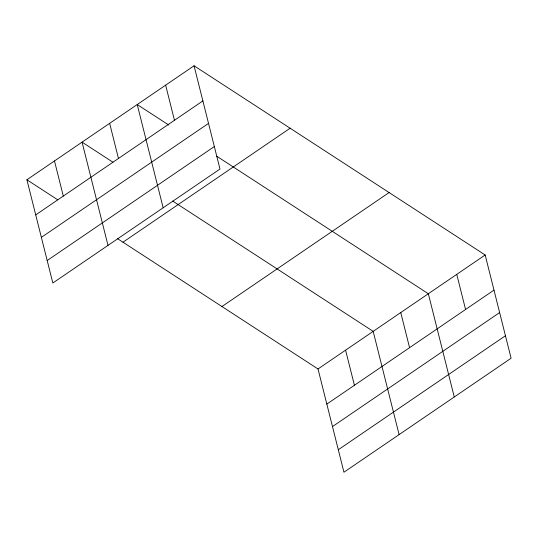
<?xml version="1.0" encoding="UTF-8"?>
<svg xmlns="http://www.w3.org/2000/svg" width="538" height="538" viewBox="0 0 538 538"><rect width="100%" height="100%" fill="white"/><g stroke="black" fill="none" stroke-linecap="round" stroke-linejoin="round"><path stroke-width="0.81" d="M194.057 65.784L219.988 169.026L52.832 283.008L26.9 179.766L194.057 65.784L485.168 254.992L511.1 358.234L343.943 472.216L318.012 368.974L117.479 238.637M35.723 214.884L202.88 100.902M41.365 237.366L208.522 123.384M47.183 260.533L214.346 146.544M122.967 242.208L290.123 128.219M221.945 306.539L389.102 192.55M318.012 368.974L485.168 254.992M326.828 404.092L493.992 290.11M332.477 426.573L499.634 312.585M338.294 449.734L505.451 335.752M168.791 125.051L137.224 104.54L163.155 207.782M216.821 156.269L428.335 293.741L454.267 396.983M112.94 162.22L82.065 142.153L107.997 245.395M172.637 201.024L373.17 331.361L399.102 434.603M26.9 179.766L57.781 199.84M456.749 274.367L465.572 309.484M400.756 312.551L409.573 347.669M345.591 350.171L354.414 385.289M165.643 85.159L174.46 120.277M109.644 123.343L118.461 158.461M54.479 160.963L63.302 196.081"/></g></svg>
